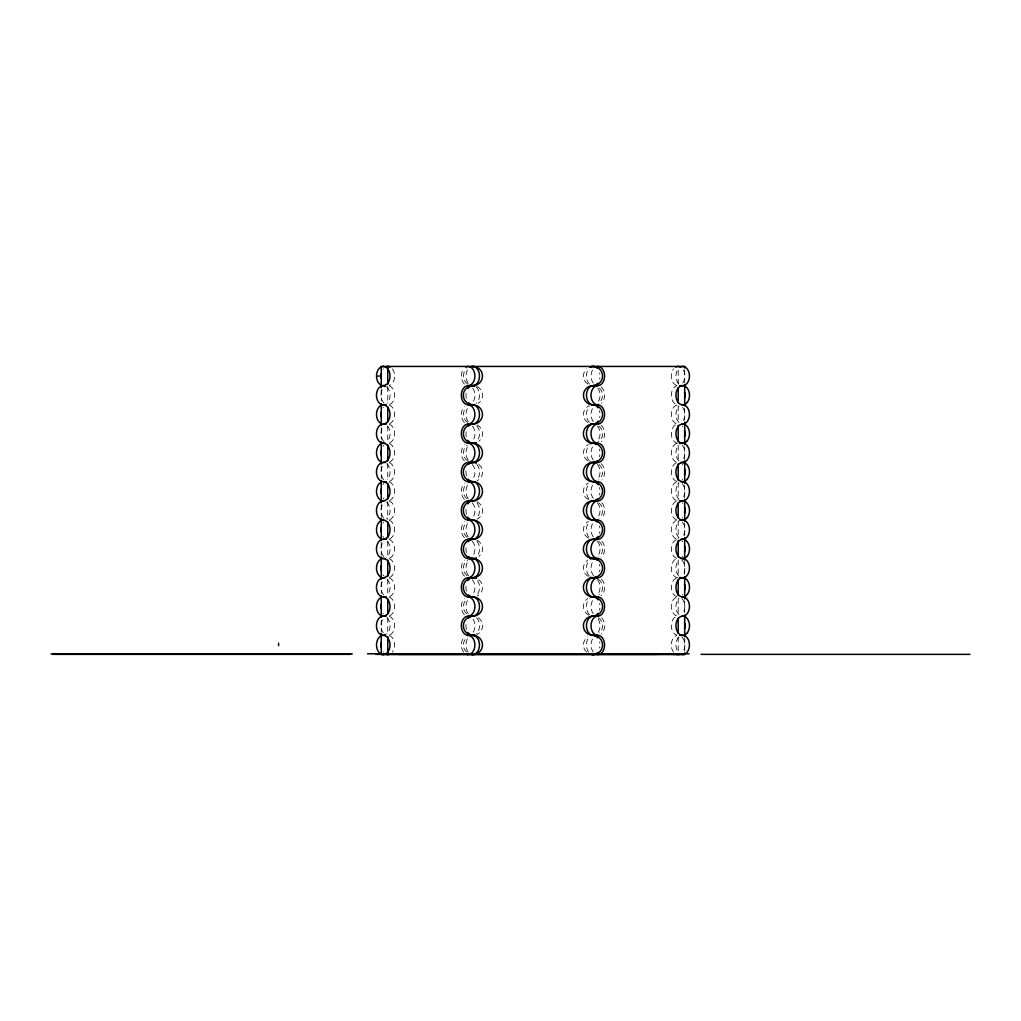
<?xml version="1.0" encoding="UTF-8"?>
<svg xmlns="http://www.w3.org/2000/svg" width="1021" height="1021" viewBox="0 0 1021 1021"><rect width="100%" height="100%" fill="white"/><g stroke="black" fill="none" stroke-linecap="round" stroke-linejoin="round"><path stroke-width="0.75" stroke-dasharray="5 3.75" d="M684.683 369.908L684.683 382.709M684.683 408.323L684.683 420.052M684.683 446.739L684.683 459.539M684.683 485.154L684.683 497.954M684.683 523.046L684.683 535.846M684.683 561.461L684.683 574.261M684.683 600.948L684.683 612.677M684.683 638.291L684.683 651.092M678.199 384.062L678.199 368.887A9.61 6.79 -90 0 0 678.978 384.062M678.199 405.771L678.199 422.477M678.199 445.271L678.199 460.892M678.199 482.32L678.199 500.264M678.199 520.736L678.199 538.68M678.199 560.108L678.199 575.729M678.199 598.523L678.199 615.229M678.199 636.938L678.199 652.113A9.61 6.79 -90 0 1 678.978 636.938M387.75 386.563L387.75 403.269M387.75 426.063L387.75 441.685M387.75 463.394L387.75 479.691M387.75 501.528L387.75 519.472M387.75 541.309L387.75 557.606M387.75 579.315L387.75 594.937M387.75 617.731L387.75 634.437M381.267 389.116L381.267 400.845M381.267 427.531L381.267 439.26M381.267 465.946L381.267 478.747M381.267 504.361L381.267 516.639M381.267 542.253L381.267 555.054M381.267 581.74L381.267 593.469M381.267 620.155L381.267 631.884M681.837 598.523A9.61 6.79 -90 0 1 682.615 613.685M676.132 597.336A9.61 6.79 -90 0 0 671.333 607.584A9.61 6.79 -90 0 0 677.599 616.122A9.61 6.79 -90 0 0 671.32 625.043A9.61 6.79 -90 0 0 676.617 635.126M682.666 594.477A9.61 6.79 -90 0 1 682.283 594.937M676.655 596.711A9.61 6.79 -90 0 1 671.359 586.628A9.61 6.79 -90 0 1 677.638 577.758M681.837 560.108A9.61 6.79 -90 0 1 682.245 575.729M677.599 577.707A9.61 6.79 -90 0 1 671.333 569.169A9.61 6.79 -90 0 1 676.132 558.921M682.283 541.309A9.61 6.79 -90 0 1 682.666 541.768M682.666 556.062A9.61 6.79 -90 0 1 682.283 556.522M676.655 558.296A9.61 6.79 -90 0 1 671.346 548.915A9.61 6.79 -90 0 1 676.655 539.547M682.245 522.101A9.61 6.79 -90 0 1 682.245 537.314M676.132 538.909A9.61 6.79 -90 0 1 671.295 529.708A9.61 6.79 -90 0 1 676.132 520.506M682.283 502.894A9.61 6.79 -90 0 1 682.666 503.353M682.666 517.647A9.61 6.79 -90 0 1 682.283 518.106M676.655 519.88A9.61 6.79 -90 0 1 671.346 510.5A9.61 6.79 -90 0 1 676.655 501.12M682.245 483.686A9.61 6.79 -90 0 1 682.245 498.899M676.132 500.494A9.61 6.79 -90 0 1 671.295 491.292A9.61 6.79 -90 0 1 676.132 482.091M682.283 464.478A9.61 6.79 -90 0 1 682.666 464.938M682.666 479.232A9.61 6.79 -90 0 1 682.283 479.691M676.655 481.453A9.61 6.79 -90 0 1 671.346 472.085A9.61 6.79 -90 0 1 676.655 462.704M682.245 445.271A9.61 6.79 -90 0 1 681.837 460.892M676.132 462.079A9.61 6.79 -90 0 1 671.333 451.831A9.61 6.79 -90 0 1 677.599 443.293M682.283 426.063A9.61 6.79 -90 0 1 682.666 426.523M677.638 443.242A9.61 6.79 -90 0 1 671.359 434.372A9.61 6.79 -90 0 1 676.655 424.289M682.615 407.315A9.61 6.79 -90 0 1 681.837 422.477M676.132 423.664A9.61 6.79 -90 0 1 671.333 413.416A9.61 6.79 -90 0 1 677.599 404.878A9.61 6.79 -90 0 1 671.32 395.957A9.61 6.79 -90 0 1 676.617 385.874M683.304 369.908A9.61 6.79 -90 0 1 681.837 384.062M676.617 385.415A9.61 6.79 -90 0 1 671.524 378.472A9.61 6.79 -90 0 1 673.554 368.887M599.633 372.946A9.61 6.79 -90 0 1 599.876 374.299M599.876 377.796A9.61 6.79 -90 0 1 599.633 379.148M589.462 384.062A9.61 6.79 -90 0 1 588.67 368.887M597.783 388.095A9.61 6.79 -90 0 1 598.14 401.917M599.455 410.71A9.61 6.79 -90 0 1 599.876 412.714M599.876 416.211A9.61 6.79 -90 0 1 599.633 417.563M589.462 422.477A9.61 6.79 -90 0 1 589.462 406.447M597.4 426.063A9.61 6.79 -90 0 1 597.4 441.276M599.455 449.125A9.61 6.79 -90 0 1 599.876 451.129M599.876 454.626A9.61 6.79 -90 0 1 599.455 456.629M589.462 460.892A9.61 6.79 -90 0 1 589.053 445.271M597.4 464.478A9.61 6.79 -90 0 1 597.4 479.691M599.455 487.54A9.61 6.79 -90 0 1 599.876 489.544M599.876 493.041A9.61 6.79 -90 0 1 599.455 495.045M589.053 498.899A9.61 6.79 -90 0 1 589.053 483.686M597.4 502.894A9.61 6.79 -90 0 1 597.4 518.106M599.455 525.955A9.61 6.79 -90 0 1 599.876 527.959M599.876 531.456A9.61 6.79 -90 0 1 599.455 533.46M589.053 537.314A9.61 6.79 -90 0 1 589.053 522.101M597.4 541.309A9.61 6.79 -90 0 1 597.4 556.522M599.455 564.371A9.61 6.79 -90 0 1 599.876 566.374M599.876 569.871A9.61 6.79 -90 0 1 599.455 571.875M589.053 575.729A9.61 6.79 -90 0 1 589.462 560.108M597.4 579.724A9.61 6.79 -90 0 1 597.4 594.937M599.633 603.437A9.61 6.79 -90 0 1 599.876 604.789M599.876 608.286A9.61 6.79 -90 0 1 599.455 610.29M589.462 614.553A9.61 6.79 -90 0 1 589.462 598.523M598.14 619.083A9.61 6.79 -90 0 1 597.783 632.905M599.633 641.852A9.61 6.79 -90 0 1 599.876 643.204M599.876 646.701A9.61 6.79 -90 0 1 599.633 648.054M588.67 652.113A9.61 6.79 -90 0 1 589.462 636.938M681.837 636.938A9.61 6.79 -90 0 1 683.304 651.092M673.554 652.113A9.61 6.79 -90 0 1 671.524 642.528A9.61 6.79 -90 0 1 676.617 635.585M678.978 614.553A9.61 6.79 -90 0 1 678.978 598.523M678.569 575.729A9.61 6.79 -90 0 1 678.978 560.108M678.978 537.722A9.61 6.79 -90 0 1 678.978 521.693M678.978 499.307A9.61 6.79 -90 0 1 678.978 483.278M678.978 460.892A9.61 6.79 -90 0 1 678.569 445.271M678.978 422.477A9.61 6.79 -90 0 1 678.978 406.447M593.303 383.194A9.61 6.79 -90 0 1 593.303 368.887M601.152 386.882A9.61 6.79 -90 0 1 601.573 403.269M593.303 421.609A9.61 6.79 -90 0 1 593.303 407.315M601.152 425.298A9.61 6.79 -90 0 1 601.573 441.685M593.303 460.024A9.61 6.79 -90 0 1 593.686 445.271M601.152 463.713A9.61 6.79 -90 0 1 601.982 479.691M593.303 498.439A9.61 6.79 -90 0 1 593.303 484.145M601.982 502.894A9.61 6.79 -90 0 1 601.982 518.106M593.303 536.855A9.61 6.79 -90 0 1 593.303 522.561M601.982 541.309A9.61 6.79 -90 0 1 601.152 557.287M593.686 575.729A9.61 6.79 -90 0 1 593.303 560.976M601.573 579.315A9.61 6.79 -90 0 1 601.152 595.702M593.303 613.685A9.61 6.79 -90 0 1 593.303 599.391M601.573 617.731A9.61 6.79 -90 0 1 601.152 634.118M593.303 652.113A9.61 6.79 -90 0 1 593.303 637.806M468.218 613.685A9.61 6.79 -90 0 1 468.218 599.391M477.637 580.668A9.61 6.79 -90 0 1 476.896 594.937M466.495 591.082A9.61 6.79 -90 0 1 466.316 584.229M468.601 575.729A9.61 6.79 -90 0 1 468.218 560.976M476.896 541.309A9.61 6.79 -90 0 1 476.896 556.522M466.495 552.667A9.61 6.79 -90 0 1 466.495 545.163M468.218 536.855A9.61 6.79 -90 0 1 468.218 522.561M476.896 502.894A9.61 6.79 -90 0 1 476.896 518.106M466.495 514.252A9.61 6.79 -90 0 1 466.495 506.748M468.218 498.439A9.61 6.79 -90 0 1 468.218 484.145M476.896 464.478A9.61 6.79 -90 0 1 476.896 479.691M466.495 475.837A9.61 6.79 -90 0 1 466.495 468.333M468.218 460.024A9.61 6.79 -90 0 1 468.601 445.271M476.896 426.063A9.61 6.79 -90 0 1 477.637 440.332M466.316 436.771A9.61 6.79 -90 0 1 466.495 429.918M468.218 421.609A9.61 6.79 -90 0 1 468.218 407.315M476.067 386.882A9.61 6.79 -90 0 1 476.488 403.269M466.316 398.356A9.61 6.79 -90 0 1 466.495 391.502M468.218 383.194A9.61 6.79 -90 0 1 468.218 368.887M382.977 369.385A9.61 6.79 -90 0 1 383.334 368.887M389.333 385.874A9.61 6.79 -90 0 1 394.655 395.255A9.61 6.79 -90 0 1 389.333 404.622M382.977 407.8A9.61 6.79 -90 0 1 383.334 407.315M389.333 424.289A9.61 6.79 -90 0 1 394.655 433.67A9.61 6.79 -90 0 1 389.333 443.037M382.977 446.215A9.61 6.79 -90 0 1 383.705 445.271M389.333 462.704A9.61 6.79 -90 0 1 394.655 472.085A9.61 6.79 -90 0 1 389.333 481.453M383.705 498.899A9.61 6.79 -90 0 1 382.977 497.954M382.977 484.63A9.61 6.79 -90 0 1 383.705 483.686M389.333 501.12A9.61 6.79 -90 0 1 394.655 510.5A9.61 6.79 -90 0 1 389.333 519.88M383.705 537.314A9.61 6.79 -90 0 1 382.977 536.37M382.977 523.046A9.61 6.79 -90 0 1 383.705 522.101M389.333 539.547A9.61 6.79 -90 0 1 394.655 548.915A9.61 6.79 -90 0 1 389.333 558.296M383.705 575.729A9.61 6.79 -90 0 1 382.977 574.785M389.333 577.963A9.61 6.79 -90 0 1 394.655 587.33A9.61 6.79 -90 0 1 389.333 596.711M383.334 613.685A9.61 6.79 -90 0 1 382.977 613.2M389.333 616.378A9.61 6.79 -90 0 1 394.655 625.745A9.61 6.79 -90 0 1 389.333 635.126M383.334 652.113A9.61 6.79 -90 0 1 382.977 651.615M468.218 652.113A9.61 6.79 -90 0 1 468.218 637.806M476.488 617.731A9.61 6.79 -90 0 1 476.067 634.118M466.495 629.498A9.61 6.79 -90 0 1 466.316 622.644M464.415 614.553A9.61 6.79 -90 0 1 464.415 598.523M472.315 579.724A9.61 6.79 -90 0 1 472.315 594.937M464.415 576.138A9.61 6.79 -90 0 1 464.415 560.108M472.315 541.309A9.61 6.79 -90 0 1 472.315 556.522M464.415 537.722A9.61 6.79 -90 0 1 464.415 521.693M472.315 502.894A9.61 6.79 -90 0 1 472.315 518.106M464.415 499.307A9.61 6.79 -90 0 1 464.415 483.278M472.315 464.478A9.61 6.79 -90 0 1 472.315 479.691M464.415 460.892A9.61 6.79 -90 0 1 464.415 444.862M472.315 426.063A9.61 6.79 -90 0 1 472.315 441.276M464.415 422.477A9.61 6.79 -90 0 1 464.415 406.447M472.697 388.095A9.61 6.79 -90 0 1 473.055 401.917M464.415 384.062A9.61 6.79 -90 0 1 463.636 368.887M386.602 386.882A9.61 6.79 -90 0 1 387.023 403.269M387.431 426.063A9.61 6.79 -90 0 1 387.023 441.685M386.602 463.713A9.61 6.79 -90 0 1 387.431 479.691M386.602 502.128A9.61 6.79 -90 0 1 390.073 510.5A9.61 6.79 -90 0 1 386.602 518.872M387.431 541.309A9.61 6.79 -90 0 1 386.602 557.287M387.023 579.315A9.61 6.79 -90 0 1 387.431 594.937M387.023 617.731A9.61 6.79 -90 0 1 386.602 634.118M463.636 652.113A9.61 6.79 -90 0 1 464.415 636.938M473.055 619.083A9.61 6.79 -90 0 1 472.697 632.905M588.951 615.229A9.61 9.61 0 0 1 587.726 598.523M598.332 579.315A9.61 9.61 0 0 1 598.906 594.937M588.326 576.495A9.61 9.61 0 0 1 587.726 560.108M598.906 541.309A9.61 9.61 0 0 1 598.906 556.522M588.326 538.08A9.61 9.61 0 0 1 588.326 521.335M598.906 502.894A9.61 9.61 0 0 1 598.906 518.106M588.326 499.665A9.61 9.61 0 0 1 588.326 482.92M598.906 464.478A9.61 9.61 0 0 1 598.906 479.691M587.726 460.892A9.61 9.61 0 0 1 588.326 444.505M598.906 426.063A9.61 9.61 0 0 1 598.332 441.685M587.726 422.477A9.61 9.61 0 0 1 588.951 405.771M599.442 388.095A9.61 9.61 0 0 1 598.332 403.269M587.726 384.062A9.61 9.61 0 0 1 586.628 368.887M467.682 384.062A9.61 9.61 0 0 1 466.571 368.887M477.062 386.563A9.61 9.61 0 0 1 478.287 403.269M467.682 422.477A9.61 9.61 0 0 1 466.571 407.315M477.062 424.978A9.61 9.61 0 0 1 478.849 441.276M467.682 460.892A9.61 9.61 0 0 1 467.108 445.271M478.849 464.478A9.61 9.61 0 0 1 477.062 480.776M467.108 498.899A9.61 9.61 0 0 1 467.108 483.686M477.062 501.809A9.61 9.61 0 0 1 477.062 519.191M467.108 537.314A9.61 9.61 0 0 1 467.108 522.101M477.062 540.224A9.61 9.61 0 0 1 478.849 556.522M467.108 575.729A9.61 9.61 0 0 1 467.682 560.108M478.849 579.724A9.61 9.61 0 0 1 477.062 596.022M466.571 613.685A9.61 9.61 0 0 1 467.682 598.523M478.287 617.731A9.61 9.61 0 0 1 477.062 634.437M466.571 652.113A9.61 9.61 0 0 1 467.682 636.938M586.628 652.113A9.61 9.61 0 0 1 587.726 636.938M598.332 617.731A9.61 9.61 0 0 1 599.442 632.905M389.295 597.17A9.61 6.79 -90 0 1 394.604 606.538A9.61 6.79 -90 0 1 389.295 615.918M383.666 594.937A9.61 6.79 -90 0 1 384.062 579.315M389.295 558.755A9.61 6.79 -90 0 1 394.604 568.123A9.61 6.79 -90 0 1 389.295 577.503M383.666 556.522A9.61 6.79 -90 0 1 383.666 541.309M389.295 520.34A9.61 6.79 -90 0 1 394.604 529.708A9.61 6.79 -90 0 1 389.295 539.088M383.666 518.106A9.61 6.79 -90 0 1 383.666 502.894M389.295 481.912A9.61 6.79 -90 0 1 394.604 491.292A9.61 6.79 -90 0 1 389.295 500.66M383.666 479.691A9.61 6.79 -90 0 1 383.666 464.478M389.295 443.497A9.61 6.79 -90 0 1 394.604 452.877A9.61 6.79 -90 0 1 389.295 462.245M384.062 441.685A9.61 6.79 -90 0 1 383.666 426.063M389.295 405.082A9.61 6.79 -90 0 1 394.604 414.462A9.61 6.79 -90 0 1 389.295 423.83M384.062 403.269A9.61 6.79 -90 0 1 383.283 388.095M392.345 368.887A9.61 6.79 -90 0 1 394.387 378.472A9.61 6.79 -90 0 1 389.295 385.415M389.295 635.585A9.61 6.79 -90 0 1 394.387 642.528A9.61 6.79 -90 0 1 392.345 652.113M383.283 632.905A9.61 6.79 -90 0 1 384.062 617.731"/><path stroke-width="1.5" d="M377.796 376.047L379.493 376.047M381.267 385.644L385.147 385.644M465.691 653.925A9.61 6.79 -90 0 0 474.791 646.701A9.61 6.79 -90 0 0 468.116 635.356A9.61 6.79 -90 0 1 461.326 625.745A9.61 6.79 -90 0 1 468.116 616.148A9.61 6.79 -90 0 0 474.905 606.538A9.61 6.79 -90 0 0 468.116 596.94A9.61 6.79 -90 0 1 461.326 587.33A9.61 6.79 -90 0 1 468.116 577.733A9.61 6.79 -90 0 0 474.905 568.123A9.61 6.79 -90 0 0 468.116 558.525A9.61 6.79 -90 0 1 461.326 548.915A9.61 6.79 -90 0 1 468.116 539.318A9.61 6.79 -90 0 0 474.905 529.708A9.61 6.79 -90 0 0 468.116 520.11A9.61 6.79 -90 0 1 461.326 510.5A9.61 6.79 -90 0 1 468.116 500.89A9.61 6.79 -90 0 0 474.905 491.292A9.61 6.79 -90 0 0 468.116 481.682A9.61 6.79 -90 0 1 461.326 472.085A9.61 6.79 -90 0 1 468.116 462.475A9.61 6.79 -90 0 0 474.905 452.877A9.61 6.79 -90 0 0 468.116 443.267A9.61 6.79 -90 0 1 461.326 433.67A9.61 6.79 -90 0 1 468.116 424.06A9.61 6.79 -90 0 0 474.905 414.462A9.61 6.79 -90 0 0 468.116 404.852A9.61 6.79 -90 0 1 461.326 395.255A9.61 6.79 -90 0 1 468.116 385.644L472.697 385.644A9.61 6.79 -90 0 0 479.385 374.299A9.61 6.79 -90 0 0 470.273 367.075M595.358 367.075A9.61 6.79 -90 0 1 604.47 374.299A9.61 6.79 -90 0 1 597.783 385.644L593.201 385.644A9.61 6.79 -90 0 0 597.732 383.194M679.616 385.644L682.679 385.644A9.61 6.79 -90 0 0 689.354 374.299A9.61 6.79 -90 0 0 680.241 367.075M381.267 404.852L386.283 404.852M468.116 404.852L472.697 404.852A9.61 6.79 -90 0 1 479.487 414.462A9.61 6.79 -90 0 1 472.697 424.06A9.61 6.79 -90 0 0 468.55 426.063M593.201 404.852L597.783 404.852A9.61 6.79 -90 0 1 604.572 414.462A9.61 6.79 -90 0 1 597.783 424.06A9.61 6.79 -90 0 0 590.993 433.67A9.61 6.79 -90 0 0 597.783 443.267A9.61 6.79 -90 0 1 604.572 452.877A9.61 6.79 -90 0 1 597.783 462.475A9.61 6.79 -90 0 0 590.993 472.085A9.61 6.79 -90 0 0 597.783 481.682A9.61 6.79 -90 0 1 604.572 491.292A9.61 6.79 -90 0 1 597.783 500.89A9.61 6.79 -90 0 0 590.993 510.5A9.61 6.79 -90 0 0 597.783 520.11A9.61 6.79 -90 0 1 604.572 529.708A9.61 6.79 -90 0 1 597.783 539.318A9.61 6.79 -90 0 0 590.993 548.915A9.61 6.79 -90 0 0 597.783 558.525A9.61 6.79 -90 0 1 604.572 568.123A9.61 6.79 -90 0 1 597.783 577.733A9.61 6.79 -90 0 0 590.993 587.33A9.61 6.79 -90 0 0 597.783 596.94A9.61 6.79 -90 0 1 604.572 606.538A9.61 6.79 -90 0 1 597.783 616.148A9.61 6.79 -90 0 0 590.993 625.745A9.61 6.79 -90 0 0 597.783 635.356A9.61 6.79 -90 0 1 604.47 646.701A9.61 6.79 -90 0 1 595.358 653.925M682.092 404.852L684.683 404.852M383.232 654.563A9.61 6.79 -90 0 0 390.022 644.953A9.61 6.79 -90 0 0 383.232 635.356A9.61 6.79 -90 0 1 376.443 625.745A9.61 6.79 -90 0 1 383.232 616.148A9.61 6.79 -90 0 0 390.022 606.538A9.61 6.79 -90 0 0 383.232 596.94A9.61 6.79 -90 0 1 376.443 587.33A9.61 6.79 -90 0 1 383.232 577.733A9.61 6.79 -90 0 0 390.022 568.123A9.61 6.79 -90 0 0 383.232 558.525A9.61 6.79 -90 0 1 376.443 548.915A9.61 6.79 -90 0 1 383.232 539.318A9.61 6.79 -90 0 0 390.022 529.708A9.61 6.79 -90 0 0 383.232 520.11A9.61 6.79 -90 0 1 376.443 510.5A9.61 6.79 -90 0 1 383.232 500.89A9.61 6.79 -90 0 0 390.022 491.292A9.61 6.79 -90 0 0 383.232 481.682A9.61 6.79 -90 0 1 376.443 472.085A9.61 6.79 -90 0 1 383.232 462.475A9.61 6.79 -90 0 0 390.022 452.877A9.61 6.79 -90 0 0 383.232 443.267A9.61 6.79 -90 0 1 376.443 433.67A9.61 6.79 -90 0 1 383.232 424.06L386.283 424.06M468.116 424.06L472.697 424.06M597.783 424.06L593.201 424.06A9.61 6.79 -90 0 0 586.411 433.67A9.61 6.79 -90 0 0 593.201 443.267A9.61 6.79 -90 0 1 596.532 444.505M682.092 424.06L684.683 424.06M381.267 443.267L385.147 443.267M468.116 443.267L472.697 443.267A9.61 6.79 -90 0 1 479.487 452.877A9.61 6.79 -90 0 1 472.697 462.475A9.61 6.79 -90 0 0 468.958 464.07M593.201 443.267L597.783 443.267M679.501 443.267L684.683 443.267M381.267 462.475L385.147 462.475M468.116 462.475L472.697 462.475M598.089 484.63A9.61 6.79 -90 0 0 593.201 481.682A9.61 6.79 -90 0 1 586.411 472.085A9.61 6.79 -90 0 1 593.201 462.475L597.783 462.475M680.803 462.475L684.683 462.475M383.232 481.682L386.283 481.682M468.116 481.682L472.697 481.682A9.61 6.79 -90 0 1 479.487 491.292A9.61 6.79 -90 0 1 472.697 500.89A9.61 6.79 -90 0 0 467.809 503.838M593.201 481.682L597.783 481.682M680.803 481.682L684.683 481.682M381.267 500.89L383.858 500.89M468.116 500.89L472.697 500.89M597.349 522.101A9.61 6.79 -90 0 0 593.201 520.11A9.61 6.79 -90 0 1 586.411 510.5A9.61 6.79 -90 0 1 593.201 500.89L597.783 500.89M679.616 500.89L684.683 500.89M381.267 520.11L383.858 520.11M468.116 520.11L472.697 520.11A9.61 6.79 -90 0 1 479.487 529.708A9.61 6.79 -90 0 1 472.697 539.318A9.61 6.79 -90 0 0 468.167 541.768M593.201 520.11L597.783 520.11M679.616 520.11L684.683 520.11M383.232 539.318L386.283 539.318M468.116 539.318L472.697 539.318M596.953 560.108A9.61 6.79 -90 0 0 593.201 558.525A9.61 6.79 -90 0 1 586.411 548.915A9.61 6.79 -90 0 1 593.201 539.318L597.783 539.318M680.803 539.318L684.683 539.318M381.267 558.525L385.147 558.525M468.116 558.525L472.697 558.525A9.61 6.79 -90 0 1 479.487 568.123A9.61 6.79 -90 0 1 472.697 577.733A9.61 6.79 -90 0 0 467.809 580.668M593.201 558.525L597.783 558.525M680.803 558.525L684.683 558.525M381.267 577.733L385.147 577.733M468.116 577.733L472.697 577.733M597.783 596.94L593.201 596.94A9.61 6.79 -90 0 1 586.411 587.33A9.61 6.79 -90 0 1 593.201 577.733L597.783 577.733M679.501 577.733L684.683 577.733M383.232 596.94L386.283 596.94M468.116 596.94L472.697 596.94A9.61 6.79 -90 0 1 479.487 606.538A9.61 6.79 -90 0 1 472.697 616.148A9.61 6.79 -90 0 0 468.601 618.139M682.092 596.94L684.683 596.94M381.267 616.148L386.283 616.148M468.116 616.148L472.697 616.148M593.201 616.148L597.783 616.148M682.092 616.148L684.683 616.148M381.267 635.356L385.147 635.356M468.116 635.356L472.697 635.356A9.61 6.79 -90 0 1 479.385 646.701A9.61 6.79 -90 0 1 470.273 653.925M597.783 635.356L593.201 635.356A9.61 6.79 -90 0 1 597.732 637.806M679.616 635.356L682.679 635.356A9.61 6.79 -90 0 1 689.354 646.701A9.61 6.79 -90 0 1 680.241 653.925M51.076 653.899L352.283 653.899M367.509 653.797L689.098 653.797M52.85 654.359L350.497 654.359M376.098 654.359L383.424 654.359M398.522 654.359L657.83 654.359M672.928 654.359L680.254 654.359M701.044 654.359L969.95 654.359M684.683 368.032L684.683 366.437L381.267 366.437L381.267 387.648M684.683 384.419L684.683 405.771M684.683 422.069L684.683 444.505M684.683 460.892L684.683 483.278M684.683 499.665L684.683 521.335M684.683 537.722L684.683 560.108M684.683 576.495L684.683 598.931M684.683 615.229L684.683 636.581M684.683 652.968L684.683 654.563L381.267 654.563L381.267 633.352M678.199 387.648L678.199 402.861M678.199 425.298L678.199 441.685M678.199 464.07L678.199 480.457M678.199 502.894L678.199 518.106M678.199 540.543L678.199 556.93M678.199 579.315L678.199 595.702M678.199 618.139L678.199 633.352M390.239 367.075A9.61 6.79 -90 0 0 387.814 366.437L387.75 367.075M387.75 368.032L387.75 384.419M387.75 406.856L387.75 422.069M387.75 444.505L387.75 460.892M387.75 483.278L387.75 498.899M387.75 522.101L387.75 537.722M387.75 560.108L387.75 576.495M387.75 598.931L387.75 614.144M387.75 636.581L387.75 652.968M387.75 653.925L387.75 654.563A9.61 6.79 -90 0 0 390.239 653.925M381.267 403.946L381.267 425.298M381.267 441.685L381.267 464.07M381.267 480.457L381.267 502.894M381.267 518.106L381.267 540.543M381.267 556.93L381.267 579.315M381.267 595.702L381.267 617.054M278.605 643.217L278.605 645.617M684.568 584.229A9.61 6.79 -90 0 1 684.568 590.432M684.568 545.814A9.61 6.79 -90 0 1 684.568 552.016M684.568 507.399A9.61 6.79 -90 0 1 684.568 513.601M684.568 468.984A9.61 6.79 -90 0 1 684.568 475.186M684.568 430.568A9.61 6.79 -90 0 1 684.568 436.771M684.568 392.153A9.61 6.79 -90 0 1 684.568 398.356M675.66 367.075A9.61 6.79 -90 0 1 680.509 367.075M590.776 367.075A9.61 6.79 -90 0 1 596.953 368.032M593.252 385.644A9.61 6.79 -90 0 0 586.462 395.599A9.61 6.79 -90 0 0 593.75 404.827A9.61 9.61 0 0 1 583.438 395.599A9.61 9.61 0 0 1 593.035 385.644A9.61 9.61 0 0 0 602.416 374.299A9.61 9.61 0 0 0 589.538 367.075M591.721 405.082A9.61 6.79 -90 0 1 598.089 407.8M598.089 421.124A9.61 6.79 -90 0 1 591.721 423.83M591.721 597.17A9.61 6.79 -90 0 1 598.089 599.876M598.089 613.2A9.61 6.79 -90 0 1 591.721 615.918M593.252 635.356A9.61 6.79 -90 0 1 586.462 625.401A9.61 6.79 -90 0 1 593.75 616.174M596.953 652.968A9.61 6.79 -90 0 1 590.776 653.925M680.509 653.925A9.61 6.79 -90 0 1 675.66 653.925M684.568 622.644A9.61 6.79 -90 0 1 684.568 628.847M467.86 388.593A9.61 6.79 -90 0 1 474.229 385.874M472.749 404.852A9.61 6.79 -90 0 1 468.601 402.861M381.292 378.472A9.61 6.79 -90 0 1 381.292 373.622M385.44 367.075A9.61 6.79 -90 0 1 387.865 366.437M381.292 416.887A9.61 6.79 -90 0 1 381.292 412.037M381.292 455.302A9.61 6.79 -90 0 1 381.292 450.452M381.292 493.717A9.61 6.79 -90 0 1 381.292 488.868M381.292 532.132A9.61 6.79 -90 0 1 381.292 527.283M381.292 570.548A9.61 6.79 -90 0 1 381.292 565.698M381.292 608.963A9.61 6.79 -90 0 1 381.292 604.113M387.865 654.563A9.61 6.79 -90 0 1 385.44 653.925M381.292 647.378A9.61 6.79 -90 0 1 381.292 642.528M474.229 635.126A9.61 6.79 -90 0 1 467.86 632.407M465.691 367.075A9.61 6.79 -90 0 1 474.791 374.299A9.61 6.79 -90 0 1 468.116 385.644M381.318 385.249A9.61 6.79 -90 0 1 376.558 374.643A9.61 6.79 -90 0 1 383.271 366.437M381.318 423.664A9.61 6.79 -90 0 1 376.481 414.462A9.61 6.79 -90 0 1 381.318 405.26M381.318 462.079A9.61 6.79 -90 0 1 376.481 452.877A9.61 6.79 -90 0 1 381.318 443.676M381.318 500.494A9.61 6.79 -90 0 1 376.481 491.292A9.61 6.79 -90 0 1 381.318 482.091M381.318 538.909A9.61 6.79 -90 0 1 376.481 529.708A9.61 6.79 -90 0 1 381.318 520.506M381.318 577.324A9.61 6.79 -90 0 1 376.481 568.123A9.61 6.79 -90 0 1 381.318 558.921M381.318 615.74A9.61 6.79 -90 0 1 376.481 606.538A9.61 6.79 -90 0 1 381.318 597.336M383.271 654.563A9.61 6.79 -90 0 1 376.558 646.357A9.61 6.79 -90 0 1 381.318 635.751M590.878 597.17A9.61 9.61 0 0 1 602.569 606.193A9.61 9.61 0 0 1 591.567 616.046M593.673 616.174A9.61 9.61 0 0 0 583.374 625.401A9.61 9.61 0 0 0 592.971 635.356A9.61 9.61 0 0 1 602.416 646.701A9.61 9.61 0 0 1 589.538 653.925M590.202 558.921A9.61 9.61 0 0 1 602.569 568.123A9.61 9.61 0 0 1 590.202 577.324M590.202 443.676A9.61 9.61 0 0 1 602.569 452.877A9.61 9.61 0 0 1 590.202 462.079M591.567 404.954A9.61 9.61 0 0 1 602.569 414.807A9.61 9.61 0 0 1 590.878 423.83M469.494 367.075A9.61 9.61 0 0 1 482.359 374.299A9.61 9.61 0 0 1 472.914 385.644M475.007 385.874A9.61 9.61 0 0 0 463.368 394.208A9.61 9.61 0 0 0 472.914 404.852A9.61 9.61 0 0 1 482.525 414.462A9.61 9.61 0 0 1 472.914 424.06M476.411 442.642A9.61 9.61 0 0 1 463.534 435.418A9.61 9.61 0 0 1 472.978 424.06M476.348 463.113A9.61 9.61 0 0 0 463.47 470.336A9.61 9.61 0 0 0 472.914 481.682A9.61 9.61 0 0 1 482.525 491.292A9.61 9.61 0 0 1 472.914 500.89A9.61 9.61 0 0 0 463.317 510.5A9.61 9.61 0 0 0 472.914 520.11A9.61 9.61 0 0 1 482.525 529.708A9.61 9.61 0 0 1 472.914 539.318M476.411 557.887A9.61 9.61 0 0 1 463.534 550.664A9.61 9.61 0 0 1 472.978 539.318M476.348 578.358A9.61 9.61 0 0 0 463.47 585.582A9.61 9.61 0 0 0 472.914 596.94A9.61 9.61 0 0 1 482.525 606.538A9.61 9.61 0 0 1 472.914 616.148M475.071 635.126A9.61 9.61 0 0 1 463.432 626.792A9.61 9.61 0 0 1 472.978 616.148M472.914 635.356A9.61 9.61 0 0 1 482.359 646.701A9.61 9.61 0 0 1 469.494 653.925M596.532 576.495A9.61 6.79 -90 0 1 593.201 577.733M598.089 536.37A9.61 6.79 -90 0 1 593.201 539.318M597.349 498.899A9.61 6.79 -90 0 1 593.201 500.89M596.953 460.892A9.61 6.79 -90 0 1 593.201 462.475M679.565 443.497A9.61 6.79 -90 0 1 680.05 443.676M680.05 577.324A9.61 6.79 -90 0 1 679.565 577.503M597.783 404.852A9.61 6.79 -90 0 1 590.993 395.255A9.61 6.79 -90 0 1 597.783 385.644M682.679 404.852A9.61 6.79 -90 0 1 689.469 414.462A9.61 6.79 -90 0 1 682.679 424.06M682.679 443.267A9.61 6.79 -90 0 1 689.469 452.877A9.61 6.79 -90 0 1 682.679 462.475M682.679 481.682A9.61 6.79 -90 0 1 689.469 491.292A9.61 6.79 -90 0 1 682.679 500.89M682.679 520.11A9.61 6.79 -90 0 1 689.469 529.708A9.61 6.79 -90 0 1 682.679 539.318M682.679 558.525A9.61 6.79 -90 0 1 689.469 568.123A9.61 6.79 -90 0 1 682.679 577.733M682.679 596.94A9.61 6.79 -90 0 1 689.469 606.538A9.61 6.79 -90 0 1 682.679 616.148M384.93 386.563A9.61 6.79 -90 0 1 385.389 386.283M472.697 443.267A9.61 6.79 -90 0 1 467.809 440.332M472.697 481.682A9.61 6.79 -90 0 1 468.167 479.232M472.697 520.11A9.61 6.79 -90 0 1 467.809 517.162M472.697 558.525A9.61 6.79 -90 0 1 468.958 556.93M472.697 596.94A9.61 6.79 -90 0 1 468.55 594.937M385.389 634.717A9.61 6.79 -90 0 1 384.93 634.437M383.232 424.06A9.61 6.79 -90 0 0 390.022 414.462A9.61 6.79 -90 0 0 383.232 404.852A9.61 6.79 -90 0 1 376.443 395.255A9.61 6.79 -90 0 1 383.232 385.644A9.61 6.79 -90 0 0 390.022 376.047A9.61 6.79 -90 0 0 383.232 366.437M472.914 558.525A9.61 9.61 0 0 1 482.525 568.123A9.61 9.61 0 0 1 472.914 577.733M472.914 443.267A9.61 9.61 0 0 1 482.525 452.877A9.61 9.61 0 0 1 472.914 462.475M592.971 443.267A9.61 9.61 0 0 1 583.361 433.67A9.61 9.61 0 0 1 592.971 424.06M592.971 462.475A9.61 9.61 0 0 0 583.361 472.085A9.61 9.61 0 0 0 592.971 481.682A9.61 9.61 0 0 1 602.569 491.292A9.61 9.61 0 0 1 592.971 500.89A9.61 9.61 0 0 0 583.361 510.5A9.61 9.61 0 0 0 592.971 520.11A9.61 9.61 0 0 1 602.569 529.708A9.61 9.61 0 0 1 592.971 539.318A9.61 9.61 0 0 0 583.361 548.915A9.61 9.61 0 0 0 592.971 558.525M592.971 596.94A9.61 9.61 0 0 1 583.361 587.33A9.61 9.61 0 0 1 592.971 577.733M687.375 594.324A9.61 6.79 -90 0 0 684.67 578.128A9.61 6.79 -90 0 0 676.106 589.538A9.61 6.79 -90 0 0 687.375 594.324M687.375 555.909A9.61 6.79 -90 0 0 684.67 539.713A9.61 6.79 -90 0 0 676.106 551.123A9.61 6.79 -90 0 0 687.375 555.909M687.375 517.494A9.61 6.79 -90 0 0 684.67 501.298A9.61 6.79 -90 0 0 676.106 512.708A9.61 6.79 -90 0 0 687.375 517.494M687.375 479.079A9.61 6.79 -90 0 0 684.67 462.883A9.61 6.79 -90 0 0 676.106 474.293A9.61 6.79 -90 0 0 687.375 479.079M687.375 440.664A9.61 6.79 -90 0 0 684.67 424.468A9.61 6.79 -90 0 0 676.106 435.878A9.61 6.79 -90 0 0 687.375 440.664M687.375 402.248A9.61 6.79 -90 0 0 684.67 386.053A9.61 6.79 -90 0 0 676.106 397.45A9.61 6.79 -90 0 0 687.375 402.248M687.375 632.739A9.61 6.79 -90 0 0 684.67 616.544A9.61 6.79 -90 0 0 676.106 627.953A9.61 6.79 -90 0 0 687.375 632.739"/></g></svg>
